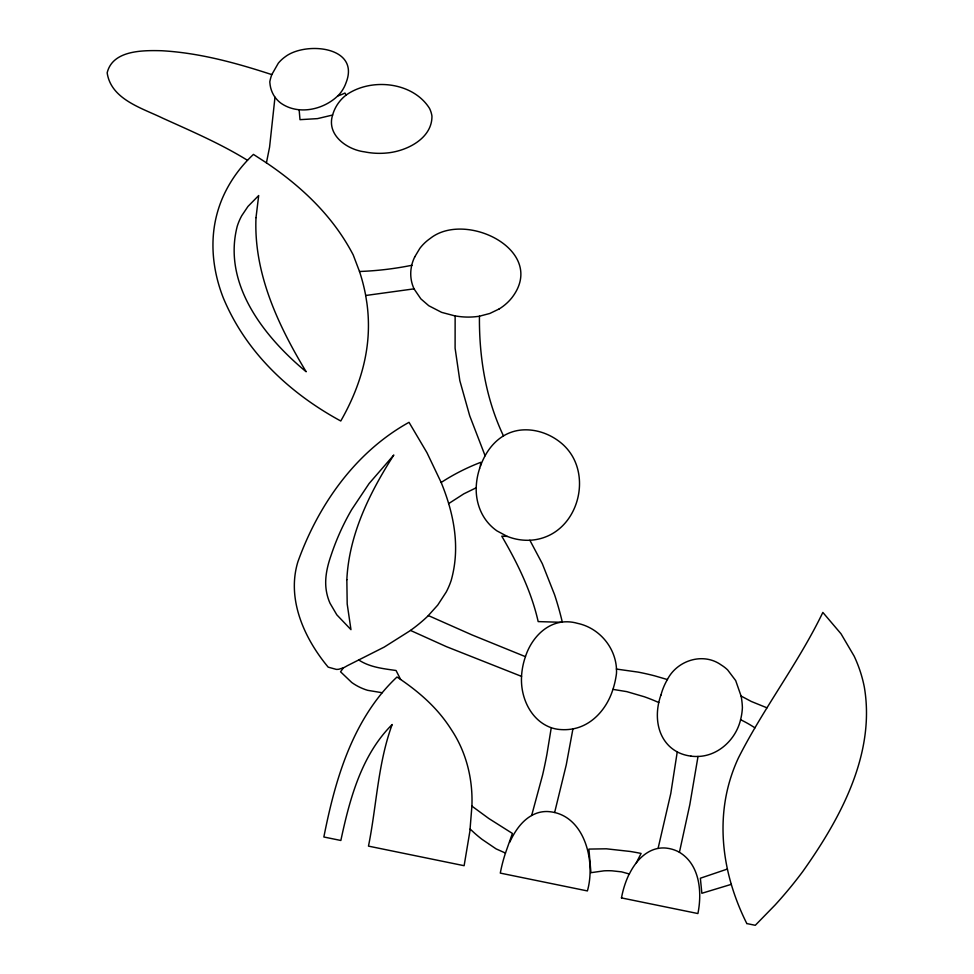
<?xml version="1.0" encoding="UTF-8"?>
<svg xmlns="http://www.w3.org/2000/svg" width="974" height="974" viewBox="0 0 974 974"><rect width="100%" height="100%" fill="white"/><g stroke="black" fill="none" stroke-linecap="round" stroke-linejoin="round"><path stroke-width="1.46" d="M471.903 806.119C472.987 779.407 466.412 752.354 451.534 729.952A146.709 139.525 16.8 0 0 440.54 714.782C428.219 699.88 413.037 687.681 396.99 677.015A189.845 180.555 16.8 0 0 382.185 692.745C348.461 733.556 333.96 786.018 323.855 836.995L340.851 840.477C349.666 799.191 361.366 755.191 392.169 724.51C377.815 763.567 376.658 805.656 368.476 846.126L464.123 865.703L469.882 831.309L471.903 806.119L488.838 818.525L512.397 833.427L505.469 853.066A173.542 165.056 16.8 0 0 500.295 873.106L587.395 890.93C596.112 860.602 584.01 812.876 546.986 811.512A29.622 28.173 16.8 0 0 536.978 813.107C523.756 817.734 515.246 830.152 509.658 842.376M411.746 265.366A38.887 36.975 16.8 0 0 414.035 288.876L420.865 298.872L428.767 305.726L441.66 312.374L455.138 315.953L455.102 348.181L459.838 380.712L469.712 415.801L485.101 455.747A82.461 78.419 16.8 0 0 480.401 466.169L479.61 468.384M480.389 466.169L480.791 462.309A217.226 206.598 16.8 0 0 441.161 482.471C451.425 507.454 457.902 534.653 454.834 561.755A129.579 123.235 16.8 0 1 451.132 580.601A84.957 80.805 16.8 0 1 446.238 592.009L437.74 605.073L428.329 615.556L472.11 634.963L525.436 656.659A80.172 76.252 16.8 0 0 521.528 676.394M660.859 695.192C654.918 712.031 655.819 732.838 669.126 745.974A34.236 32.556 16.8 0 0 677.247 751.891L670.782 793.53L658.083 848.403C649.281 850.022 641.793 855.805 636.363 862.721A71.102 67.62 16.8 0 0 629.338 873.995L621.595 871.864L611.94 870.805A79.649 75.753 16.8 0 0 604.038 870.829L590.938 872.692L588.905 849.084L606.327 848.804L630.336 851.471A260.265 247.518 16.8 0 1 641.099 853.443L636.363 862.721M441.161 482.471L426.965 452.703L409.019 422.326C355.352 452.009 318.242 504.995 297.861 561.876C286.453 599.363 304.375 638.567 328.189 667.153L336.286 669.381A13.295 12.638 16.8 0 0 338.976 669.211L343.481 667.774A39.216 37.292 16.8 0 0 347.17 665.79L384.206 647.089L410.541 630.458L446.384 646.639L521.565 676.394C520.25 697.141 530.635 720.48 551.26 727.724L546.95 754.132A551.479 524.487 16.8 0 1 542.591 775.024L531.658 815.481M660.908 695.205A69.678 66.269 16.8 0 1 667.385 679.548C677.113 660.384 703.009 652.02 721.052 664.865A38.181 36.318 16.8 0 1 727.627 669.905L735.687 680.582L741.092 696.057A79.527 75.643 16.8 0 1 742.395 707.672A67.048 63.76 16.8 0 1 740.581 719.725C735.954 739.242 718.569 755.885 698.017 756.457L689.823 804.646L679.426 852.299C699.929 864.644 702.205 892.257 697.908 913.551L621.4 897.894M658.777 702.534A183.489 174.504 16.8 0 0 644.362 696.775L626.806 691.637L612.926 689.373C607.228 707.952 592.789 725.265 572.931 728.881L566.259 764.87L554.644 812.474M275.033 97.217A27.065 25.738 16.8 0 0 280.719 103.037C298.592 115.796 324.878 109.612 339.232 94.429A38.68 36.793 16.8 0 0 346.099 82.607C360.392 46.155 305.41 41.334 285.26 56.748A39.07 37.158 16.8 0 0 278.333 63.164L271.795 74.608A51.646 49.114 16.8 0 0 269.786 81.865L270.139 85.103A29.853 28.392 16.8 0 0 274.985 97.242L269.579 147.135L266.426 162.828C295.365 182.357 321.992 206.074 341.521 235.233A212.819 202.409 16.8 0 1 353.209 254.92L359.479 271.429A193.035 183.587 16.8 0 1 365.688 295.499L366.894 303.084A178.047 169.33 16.8 0 1 368.233 333.68C366.699 364.544 356.058 394.348 340.766 420.999C299.103 398.403 261.592 366.48 237.169 325.462A222.084 211.224 16.8 0 1 223.29 297.886C214.195 274.68 210.445 249.101 214.694 224.41A131.393 124.964 16.8 0 1 222.169 198.769C229.28 181.968 240.152 166.858 253.447 154.403L266.426 162.828M332.621 115.029C326.229 134.899 346.988 149.655 364.446 151.834A71.966 68.448 16.8 0 0 386.629 153.003C406.401 151.347 432.286 138.612 431.945 116.052A28.149 26.761 16.8 0 0 429.534 108.418C412.806 81.731 370.887 77.494 346.087 95.087A41.967 39.91 16.8 0 0 332.609 115.029L317.512 118.621L299.992 119.668L299.14 109.758M525.436 656.659C530.781 640.052 544.125 624.249 562.278 622.045A36.805 35.003 16.8 0 1 577.606 623.372C600.593 628.218 617.662 650.023 616.481 673.46A98.569 93.748 16.8 0 1 612.95 689.385M414.693 256.966L419.855 248.346A48.724 46.338 16.8 0 1 430.325 238.374C465.925 210.141 548.277 250.988 511.715 297.971A52.182 49.637 16.8 0 1 499.065 309.014M485.101 455.747C490.239 446.336 497.97 438.044 507.868 433.588A42.126 40.056 16.8 0 1 519.787 430.191C535.7 428.219 552.039 434.367 563.654 445.191A50.234 47.775 16.8 0 1 571.921 455.406C588.43 482.605 577.01 523.415 547.327 536.211A49.211 46.801 16.8 0 1 529.868 540.253A52.109 49.564 16.8 0 1 507.223 536.37M746.79 923.559L755.288 925.3L775.17 904.919A470.527 447.504 16.8 0 0 802.686 871.62C840.221 818.805 875.723 754.046 864.315 687.035A139.525 132.695 16.8 0 0 854.149 656.135L841.025 633.806L822.847 612.415C798.436 662.99 763.799 707.769 738.462 757.833A181.176 172.313 16.8 0 0 725.776 797.584C720.504 826.415 723.037 856.316 731.291 884.355A246.714 234.637 16.8 0 0 746.814 923.547M343.481 667.774L340.547 671.78L351.76 682.506A51.756 49.224 16.8 0 0 367.648 690.322L382.185 692.733M448.673 503.595L463.831 493.83L476.201 487.779A74.462 70.81 16.8 0 1 479.658 468.409M499.053 309.014L489.776 313.482L479.439 316.209A68.984 65.599 16.8 0 1 455.15 315.88M727.395 869.051L700.367 878.219L701.852 893.28L731.291 884.355M365.676 295.499L414.108 288.84M560.695 622.276L538.172 621.595C531.317 591.194 517.377 562.935 501.768 536.163L507.211 536.394L496.923 530.867A46.496 44.22 16.8 0 1 488.522 523.355C479.963 513.675 475.86 500.599 476.201 487.779M616.347 669.053L638.128 672.109A249.648 237.425 16.8 0 1 654.771 675.871L667.421 679.56M505.469 853.066L496.107 848.89L482.069 839.369A149.497 142.18 16.8 0 1 474.813 833.367L470.162 829.081M271.795 74.608C236.073 62.92 199.353 52.84 161.66 50.733C142.886 50.258 112.619 50.088 107.164 72.819C111.012 99.433 142.034 108.09 162.853 118.244C191.549 131.234 220.648 143.702 247.493 160.32M766.964 707.818L751.319 701.475L741.092 696.057M358.956 660.104C369.998 667.312 383.33 668.675 396.053 670.502L400.618 679.462M529.868 540.253L542.311 563.69L554.559 594.688A334.35 317.987 16.8 0 1 562.278 622.045M346.087 95.087L344.954 93.041A55.725 52.998 16.8 0 1 337.881 95.902M503.473 435.902C485.77 398.67 479.05 357.202 479.439 316.209M411.698 265.305A313.19 297.861 16.8 0 1 359.491 271.49M428.377 615.592A166.591 158.433 16.8 0 1 410.504 630.409M411.698 265.354A44.78 42.588 16.8 0 1 414.705 256.966M572.931 728.893A46.143 43.891 16.8 0 1 561.341 729.611A34.394 32.714 16.8 0 1 551.26 727.724M698.017 756.457A41.614 39.581 16.8 0 1 690.98 756.153M690.992 756.116A38.351 36.476 16.8 0 1 677.222 751.928M740.581 719.713A113.934 108.358 16.8 0 1 754.923 727.846M621.497 897.918A103.877 98.788 16.8 0 1 629.216 873.934M679.45 852.262A33.262 31.643 16.8 0 0 666.447 848.123A28.027 26.663 16.8 0 0 658.083 848.403M256.004 217.604C253.544 273.122 278.126 325.34 306.153 371.751C264.319 337.089 222.267 284.018 237.242 226.248A64.187 61.045 16.8 0 1 241.722 215.741L247.968 206.439L258.694 195.53L256.004 217.604M346.841 579.7L347.194 603.965L350.969 629.654L336.821 614.837L330.003 603.223A53.692 51.062 16.8 0 1 326.363 590.987C324.354 578.97 327.081 566.783 331.038 555.46A267.339 254.251 16.8 0 1 351.638 509.694L369.109 483.518L393.8 455.041C369.73 492.601 348.996 534.349 346.841 579.7"/></g></svg>
